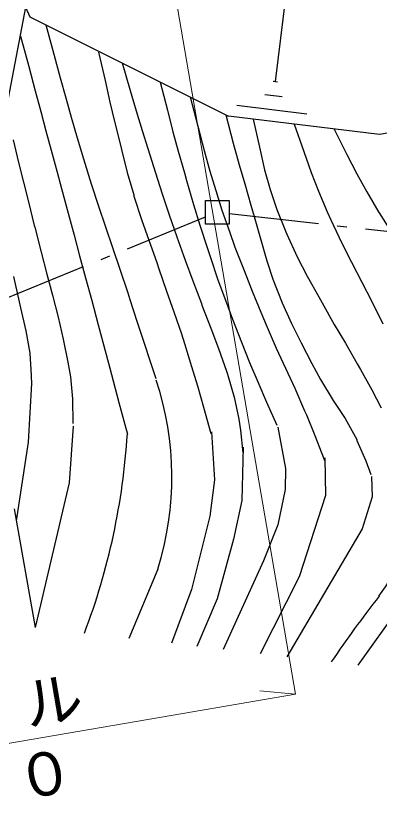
# Model space of a CAD drawing. Units: millimetres, scale not verified. Extents: x 40000 to 680000, y 20000 to 380000.
# Drawn here: x 476373 to 491767, y 240373 to 274508 of the extents above; entities that cross this region are included whole.
import ezdxf
from ezdxf.enums import TextEntityAlignment as Align

# ---------------------------------------------------------------- set-up
doc = ezdxf.new("R2010")
doc.units = ezdxf.units.MM
doc.header["$LTSCALE"] = 1000
for name, color, linetype, lineweight in [('M-BGD', 7, 'Continuous', 25), ('M-BMK-ROW', 30, 'Continuous', 25), ('M-STR-HTXT', 7, 'Continuous', 13)]:
    doc.layers.add(name, color=color, linetype=linetype, lineweight=lineweight)
doc.styles.add('ＭＳ ゴシック', font='')
doc.styles.get('ＭＳ ゴシック').set_extended_font_data('MS Gothic')

msp = doc.modelspace()

# ---------------------------------------------------------------- linework, layer by layer
at = {"layer": 'M-BGD'}
for p, q in [((541533, 278474), (491751, 269495)), ((541533, 278474), (491751, 269495)), ((487345, 271742), (487896, 276245)), ((487345, 271742), (487896, 276245)), ((476770, 274887), (474499, 263051)), ((476770, 274887), (474499, 263051)), ((476770, 274887), (476951, 274477)), ((476770, 274887), (476951, 274477)), ((476951, 274477), (485362, 270274)), ((476951, 274477), (485362, 270274)), ((477634, 274137), (477967, 272895)), ((477634, 274137), (477967, 272895)), ((476562, 273654), (476906, 272381)), ((476562, 273654), (476906, 272381)), ((477967, 272895), (478230, 271903)), ((477967, 272895), (478230, 271903)), ((479862, 272989), (480135, 271786)), ((479862, 272989), (480135, 271786)), ((480856, 272530), (481199, 271368)), ((480856, 272530), (481199, 271368)), ((476906, 272381), (477179, 271349)), ((476906, 272381), (477179, 271349)), ((478230, 271903), (478473, 271051)), ((478230, 271903), (478473, 271051)), ((480135, 271786), (480338, 270874)), ((480135, 271786), (480338, 270874)), ((482472, 271721), (482775, 270529)), ((482472, 271721), (482775, 270529)), ((487244, 271751), (487435, 271732)), ((487244, 271751), (487435, 271732)), ((477179, 271349), (477421, 270467)), ((477179, 271349), (477421, 270467)), ((478473, 271051), (478705, 270239)), ((478473, 271051), (478705, 270239)), ((481199, 271368), (481452, 270496)), ((481199, 271368), (481452, 270496)), ((483736, 271092), (484060, 269850)), ((483736, 271092), (484060, 269850)), ((486895, 271199), (487637, 271101)), ((486895, 271199), (487637, 271101)), ((480338, 270874), (480530, 270053)), ((480338, 270874), (480530, 270053)), ((485712, 270736), (488681, 270371)), ((485712, 270736), (488681, 270371)), ((477421, 270467), (477633, 269656)), ((477421, 270467), (477633, 269656)), ((481452, 270496), (481704, 269674)), ((481452, 270496), (481704, 269674)), ((482775, 270529), (483008, 269617)), ((482775, 270529), (483008, 269617)), ((478705, 270239), (478958, 269358)), ((478705, 270239), (478958, 269358)), ((480530, 270053), (480773, 269111)), ((480530, 270053), (480773, 269111)), ((485242, 270333), (485565, 269131)), ((485242, 270333), (485565, 269131)), ((491751, 269495), (485362, 270274)), ((491751, 269495), (485362, 270274)), ((486405, 270145), (486669, 268963)), ((486405, 270145), (486669, 268963)), ((481704, 269674), (481946, 268903)), ((481704, 269674), (481946, 268903)), ((484060, 269850), (484333, 268828)), ((484060, 269850), (484333, 268828)), ((488140, 269939), (488544, 268786)), ((488140, 269939), (488544, 268786)), ((489835, 269732), (490369, 268650)), ((489835, 269732), (490369, 268650)), ((477633, 269656), (477856, 268834)), ((477633, 269656), (477856, 268834)), ((478958, 269358), (479230, 268466)), ((478958, 269358), (479230, 268466)), ((483008, 269617), (483230, 268795)), ((483008, 269617), (483230, 268795)), ((476241, 269272), (476473, 268310)), ((476241, 269272), (476473, 268310)), ((480773, 269111), (480834, 268870)), ((480773, 269111), (480834, 268870)), ((485565, 269131), (485818, 268219)), ((485565, 269131), (485818, 268219)), ((477856, 268834), (478108, 267902)), ((477856, 268834), (478108, 267902)), ((480834, 268870), (481076, 267898)), ((480834, 268870), (481076, 267898)), ((481946, 268903), (482269, 267881)), ((481946, 268903), (482269, 267881)), ((483230, 268795), (483493, 267883)), ((483230, 268795), (483493, 267883)), ((484333, 268828), (484575, 267946)), ((484333, 268828), (484575, 267946)), ((486669, 268963), (486891, 268011)), ((486669, 268963), (486891, 268011)), ((488544, 268786), (488857, 267895)), ((488544, 268786), (488857, 267895)), ((490369, 268650), (490792, 267829)), ((490369, 268650), (490792, 267829)), ((476473, 268310), (476686, 267488)), ((476473, 268310), (476686, 267488)), ((479230, 268466), (479553, 267414)), ((479230, 268466), (479553, 267414)), ((485818, 268219), (486050, 267407)), ((485818, 268219), (486050, 267407)), ((486891, 268011), (487124, 267169)), ((486891, 268011), (487124, 267169)), ((478108, 267902), (478290, 267221)), ((478108, 267902), (478290, 267221)), ((481076, 267898), (481349, 266946)), ((481076, 267898), (481349, 266946)), ((482269, 267881), (482552, 266989)), ((482269, 267881), (482552, 266989)), ((483493, 267883), (483584, 267553)), ((483493, 267883), (483584, 267553)), ((484575, 267946), (484818, 267124)), ((484575, 267946), (484818, 267124)), ((488857, 267895), (489169, 267103)), ((488857, 267895), (489169, 267103)), ((490792, 267829), (491215, 267078)), ((490792, 267829), (491215, 267078)), ((476686, 267488), (476898, 266646)), ((476686, 267488), (476898, 266646)), ((479553, 267414), (479856, 266472)), ((479553, 267414), (479856, 266472)), ((483584, 267553), (483876, 266541)), ((483584, 267553), (483876, 266541)), ((486050, 267407), (486303, 266516)), ((486050, 267407), (486303, 266516)), ((478290, 267221), (478573, 266178)), ((478290, 267221), (478573, 266178)), ((481349, 266946), (481359, 266896)), ((481349, 266946), (481359, 266896)), ((482552, 266989), (482855, 266097)), ((482552, 266989), (482855, 266097)), ((484818, 267124), (485080, 266303)), ((484818, 267124), (485080, 266303)), ((487124, 267169), (487406, 266328)), ((487124, 267169), (487406, 266328)), ((489169, 267103), (489542, 266232)), ((489169, 267103), (489542, 266232)), ((491215, 267078), (491728, 266196)), ((491215, 267078), (491728, 266196)), ((476898, 266646), (477141, 265654)), ((476898, 266646), (477141, 265654)), ((481359, 266896), (481682, 265904)), ((481359, 266896), (481682, 265904)), ((479856, 266472), (480149, 265590)), ((479856, 266472), (480149, 265590)), ((483876, 266541), (484149, 265659)), ((483876, 266541), (484149, 265659)), ((485080, 266303), (485403, 265391)), ((485080, 266303), (485403, 265391)), ((486303, 266516), (486444, 266035)), ((486303, 266516), (486444, 266035)), ((487406, 266328), (487789, 265376)), ((487406, 266328), (487789, 265376)), ((478573, 266178), (478826, 265246)), ((478573, 266178), (478826, 265246)), ((482855, 266097), (483168, 265165)), ((482855, 266097), (483168, 265165)), ((486444, 266035), (486727, 265043)), ((486444, 266035), (486727, 265043)), ((489542, 266232), (489693, 265891)), ((489542, 266232), (489693, 265891)), ((491728, 266196), (491738, 266186)), ((491728, 266196), (491738, 266186)), ((491738, 266186), (492311, 265265)), ((491738, 266186), (492311, 265265)), ((477141, 265654), (477161, 265574)), ((477141, 265654), (477161, 265574)), ((477161, 265574), (477434, 264522)), ((477161, 265574), (477434, 264522)), ((480149, 265590), (480451, 264719)), ((480149, 265590), (480451, 264719)), ((481682, 265904), (481985, 265023)), ((481682, 265904), (481985, 265023)), ((484149, 265659), (484452, 264717)), ((484149, 265659), (484452, 264717)), ((489693, 265891), (490146, 264930)), ((489693, 265891), (490146, 264930)), ((478826, 265246), (479058, 264365)), ((478826, 265246), (479058, 264365)), ((485403, 265391), (485635, 264730)), ((485403, 265391), (485635, 264730)), ((487789, 265376), (487830, 265276)), ((487789, 265376), (487830, 265276)), ((487830, 265276), (488273, 264324)), ((487830, 265276), (488273, 264324)), ((481985, 265023), (482328, 264081)), ((481985, 265023), (482328, 264081)), ((483168, 265165), (483521, 264184)), ((483168, 265165), (483521, 264184)), ((486727, 265043), (486980, 264151)), ((486727, 265043), (486980, 264151)), ((490146, 264930), (490569, 264098)), ((490146, 264930), (490569, 264098)), ((480451, 264719), (480764, 263807)), ((480451, 264719), (480764, 263807)), ((484452, 264717), (484583, 264336)), ((484452, 264717), (484583, 264336)), ((485635, 264730), (486018, 263748)), ((485635, 264730), (486018, 263748)), ((477434, 264522), (477676, 263590)), ((477434, 264522), (477676, 263590)), ((479058, 264365), (479311, 263433)), ((479058, 264365), (479311, 263433)), ((484583, 264336), (484916, 263354)), ((484583, 264336), (484916, 263354)), ((488273, 264324), (488696, 263503)), ((488273, 264324), (488696, 263503)), ((482328, 264081), (482398, 263860)), ((482328, 264081), (482398, 263860)), ((483521, 264184), (483853, 263312)), ((483521, 264184), (483853, 263312)), ((486980, 264151), (487242, 263379)), ((486980, 264151), (487242, 263379)), ((490569, 264098), (491002, 263257)), ((490569, 264098), (491002, 263257)), ((477676, 263590), (477909, 262708)), ((477676, 263590), (477909, 262708)), ((480764, 263807), (481097, 262795)), ((480764, 263807), (481097, 262795)), ((482398, 263860), (482741, 262869)), ((482398, 263860), (482741, 262869)), ((486018, 263748), (486361, 262876)), ((486018, 263748), (486361, 262876)), ((476263, 263496), (476475, 262544)), ((476263, 263496), (476475, 262544)), ((479311, 263433), (479574, 262471)), ((479311, 263433), (479574, 262471)), ((483853, 263312), (484216, 262350)), ((483853, 263312), (484216, 262350)), ((484916, 263354), (485229, 262483)), ((484916, 263354), (485229, 262483)), ((487242, 263379), (487635, 262378)), ((487242, 263379), (487635, 262378)), ((488696, 263503), (489179, 262632)), ((488696, 263503), (489179, 262632)), ((491002, 263257), (491415, 262456)), ((491002, 263257), (491415, 262456)), ((482741, 262869), (483054, 261997)), ((482741, 262869), (483054, 261997)), ((486361, 262876), (486734, 261985)), ((486361, 262876), (486734, 261985)), ((476475, 262544), (476556, 262164)), ((476475, 262544), (476556, 262164)), ((477909, 262708), (478152, 261766)), ((477909, 262708), (478152, 261766)), ((481097, 262795), (481188, 262514)), ((481097, 262795), (481188, 262514)), ((481188, 262514), (481501, 261562)), ((481188, 262514), (481501, 261562)), ((489179, 262632), (489320, 262381)), ((489179, 262632), (489320, 262381)), ((476556, 262164), (476789, 261191)), ((476556, 262164), (476789, 261191)), ((479574, 262471), (479847, 261449)), ((479574, 262471), (479847, 261449)), ((484216, 262350), (484236, 262280)), ((484216, 262350), (484236, 262280)), ((484236, 262280), (484609, 261308)), ((484236, 262280), (484609, 261308)), ((485229, 262483), (485531, 261681)), ((485229, 262483), (485531, 261681)), ((487635, 262378), (488028, 261506)), ((487635, 262378), (488028, 261506)), ((489320, 262381), (489833, 261460)), ((489320, 262381), (489833, 261460)), ((491415, 262456), (491898, 261494)), ((491415, 262456), (491898, 261494)), ((483054, 261997), (483367, 261065)), ((483054, 261997), (483367, 261065)), ((486734, 261985), (486955, 261444)), ((486734, 261985), (486955, 261444)), ((478152, 261766), (478364, 260834)), ((478152, 261766), (478364, 260834)), ((481501, 261562), (481763, 260761)), ((481501, 261562), (481763, 260761)), ((485531, 261681), (485904, 260710)), ((485531, 261681), (485904, 260710)), ((488028, 261506), (488431, 260685)), ((488028, 261506), (488431, 260685)), ((476789, 261191), (476952, 260249)), ((476789, 261191), (476952, 260249)), ((479847, 261449), (480089, 260557)), ((479847, 261449), (480089, 260557)), ((484609, 261308), (484942, 260447)), ((484609, 261308), (484942, 260447)), ((486955, 261444), (487379, 260462)), ((486955, 261444), (487379, 260462)), ((489833, 261460), (490306, 260669)), ((489833, 261460), (490306, 260669)), ((478364, 260834), (478567, 259872)), ((478364, 260834), (478567, 259872)), ((483367, 261065), (483498, 260654)), ((483367, 261065), (483498, 260654)), ((480089, 260557), (480342, 259615)), ((480089, 260557), (480342, 259615)), ((481763, 260761), (482076, 259809)), ((481763, 260761), (482076, 259809)), ((483498, 260654), (483801, 259682)), ((483498, 260654), (483801, 259682)), ((485904, 260710), (486247, 259848)), ((485904, 260710), (486247, 259848)), ((487379, 260462), (487771, 259611)), ((487379, 260462), (487771, 259611)), ((488431, 260685), (488894, 259814)), ((488431, 260685), (488894, 259814)), ((490306, 260669), (490809, 259798)), ((490306, 260669), (490809, 259798)), ((476952, 260249), (477014, 259307)), ((476952, 260249), (477014, 259307)), ((484942, 260447), (485275, 259485)), ((484942, 260447), (485275, 259485)), ((478567, 259872), (478668, 259250)), ((478567, 259872), (478668, 259250)), ((482076, 259809), (482288, 259178)), ((482076, 259809), (482288, 259178)), ((486247, 259848), (486600, 259037)), ((486247, 259848), (486600, 259037)), ((488894, 259814), (489256, 259133)), ((488894, 259814), (489256, 259133)), ((490809, 259798), (490950, 259557)), ((490809, 259798), (490950, 259557)), ((480342, 259615), (480483, 259074)), ((480342, 259615), (480483, 259074)), ((483801, 259682), (484043, 258861)), ((483801, 259682), (484043, 258861)), ((485275, 259485), (485315, 259365)), ((485275, 259485), (485315, 259365)), ((487771, 259611), (488164, 258769)), ((487771, 259611), (488164, 258769)), ((490950, 259557), (491423, 258696)), ((490950, 259557), (491423, 258696)), ((477014, 259307), (477025, 258936)), ((477014, 259307), (477025, 258936)), ((478668, 259250), (478760, 258308)), ((478668, 259250), (478760, 258308)), ((485315, 259365), (485598, 258383)), ((485315, 259365), (485598, 258383)), ((489256, 259133), (489790, 258251)), ((489256, 259133), (489790, 258251)), ((477025, 258966), (476879, 256479)), ((477025, 258966), (476879, 256479)), ((480483, 259074), (480726, 258162)), ((480483, 259074), (480726, 258162)), ((484043, 258861), (484296, 257969)), ((484043, 258861), (484296, 257969)), ((486600, 259037), (486962, 258175)), ((486600, 259037), (486962, 258175)), ((488164, 258769), (488577, 257808)), ((488164, 258769), (488577, 257808)), ((491423, 258696), (491826, 257935)), ((491423, 258696), (491826, 257935)), ((478760, 258308), (478773, 257275)), ((478760, 258308), (478773, 257275)), ((480726, 258162), (480979, 257230)), ((480726, 258162), (480979, 257230)), ((485598, 258383), (485791, 257461)), ((485598, 258383), (485791, 257461)), ((486962, 258175), (487406, 257204)), ((486962, 258175), (487406, 257204)), ((489790, 258251), (490293, 257480)), ((489790, 258251), (490293, 257480)), ((484296, 257969), (484609, 256847)), ((484296, 257969), (484609, 256847)), ((488577, 257808), (488658, 257637)), ((488577, 257808), (488658, 257637)), ((485791, 257461), (485862, 256990)), ((485791, 257461), (485862, 256990)), ((488658, 257637), (489011, 256766)), ((488658, 257637), (489011, 256766)), ((490293, 257480), (490786, 256589)), ((490293, 257480), (490786, 256589)), ((478783, 257155), (478618, 254758)), ((478783, 257155), (478618, 254758)), ((480979, 257230), (481090, 256819)), ((480979, 257230), (481090, 256819)), ((487446, 257113), (487770, 255369)), ((487446, 257113), (487770, 255369)), ((484639, 256917), (484764, 254882)), ((484639, 256917), (484764, 254882)), ((485862, 256990), (485974, 256027)), ((485862, 256990), (485974, 256027)), ((489011, 256766), (489384, 255814)), ((489011, 256766), (489384, 255814)), ((476879, 256479), (476375, 253149)), ((476879, 256479), (476375, 253149)), ((490786, 256589), (490796, 256549)), ((490786, 256589), (490796, 256549)), ((490796, 256549), (491169, 255698)), ((490796, 256549), (491169, 255698)), ((485984, 256268), (485928, 254012)), ((485984, 256268), (485928, 254012)), ((489384, 255814), (489444, 255674)), ((489384, 255814), (489444, 255674)), ((489434, 255824), (489467, 254220)), ((489434, 255824), (489467, 254220)), ((491169, 255698), (491380, 255116)), ((491169, 255698), (491380, 255116)), ((487770, 255369), (487762, 254477)), ((487770, 255369), (487762, 254477)), ((491411, 255026), (491443, 254174)), ((491411, 255026), (491443, 254174)), ((478618, 254758), (477177, 248639)), ((478618, 254758), (477177, 248639)), ((484764, 254882), (484576, 253357)), ((484764, 254882), (484576, 253357)), ((487762, 254477), (487445, 252982)), ((487762, 254477), (487445, 252982)), ((485928, 254012), (485571, 252377)), ((485928, 254012), (485571, 252377)), ((489467, 254220), (488352, 250779)), ((489467, 254220), (488352, 250779)), ((491443, 254174), (491014, 252810)), ((491443, 254174), (491014, 252810)), ((476284, 253661), (477177, 248639)), ((476284, 253661), (477177, 248639)), ((484576, 253357), (483801, 250248)), ((484576, 253357), (483801, 250248)), ((487445, 252982), (486846, 251467)), ((487445, 252982), (486846, 251467)), ((491014, 252810), (487827, 247399)), ((491014, 252810), (487827, 247399)), ((485571, 252377), (484885, 249859)), ((485571, 252377), (484885, 249859)), ((494265, 251874), (490836, 247044)), ((494265, 251874), (490836, 247044)), ((486846, 251467), (485130, 247714)), ((486846, 251467), (485130, 247714)), ((482375, 251107), (481148, 248176)), ((482375, 251107), (481148, 248176)), ((488352, 250779), (486694, 247527)), ((488352, 250779), (486694, 247527)), ((483801, 250248), (482953, 247970)), ((483801, 250248), (482953, 247970)), ((484885, 249859), (484017, 247842)), ((484885, 249859), (484017, 247842))]:
    msp.add_line(p, q, dxfattribs=at)
for centre, radius, start, end in [((470055, 255011), 12914, 342.4386, 18.5061), ((470055, 255011), 12914, 342.4386, 18.5061), ((452300, 258623), 28836, 339.2308, 356.4515), ((452300, 258623), 28836, 339.2308, 356.4515), ((486711, 253923), 6387, 321.7659, 28.3297), ((486711, 253923), 6387, 321.7659, 28.3297), ((530689, 219506), 49450, 141.9696, 145.9635), ((530689, 219506), 49450, 141.9696, 145.9635)]:
    msp.add_arc(centre, radius, start, end, dxfattribs=at)
at = {"layer": 'M-BMK-ROW'}
for p, q in [((484387, 266712), (485390, 266714)), ((484387, 266712), (485390, 266714)), ((484390, 265709), (484387, 266712)), ((484390, 265709), (484387, 266712)), ((485390, 266714), (485392, 265712)), ((485390, 266714), (485392, 265712)), ((481083, 264664), (484389, 266010)), ((481083, 264664), (484389, 266010)), ((485391, 266153), (489171, 265728)), ((485391, 266153), (489171, 265728)), ((485392, 265712), (484390, 265709)), ((485392, 265712), (484390, 265709)), ((489966, 265639), (490364, 265594)), ((489966, 265639), (490364, 265594)), ((491159, 265505), (494939, 265080)), ((491159, 265505), (494939, 265080)), ((479971, 264211), (480342, 264362)), ((479971, 264211), (480342, 264362)), ((475924, 262563), (479230, 263910)), ((475924, 262563), (479230, 263910))]:
    msp.add_line(p, q, dxfattribs=at)
at = {"layer": 'M-STR-HTXT'}
for p in [(483014, 275964), (483014, 275964), (456400, 240373), (456400, 240373), (486688, 245962), (486688, 245962)]:
    msp.add_line(p, (488192, 245825), dxfattribs=at)

# ---------------------------------------------------------------- texts
at = {"layer": 'M-STR-HTXT', "style": 'ＭＳ ゴシック'}
for s, p in [('ル', (476946, 243896)), ('ル', (476946, 243896)), ('０', (476602, 240787)), ('０', (476602, 240787))]:
    msp.add_text(s, height=1833, rotation=9.733, dxfattribs=at).set_placement(p, align=Align.BOTTOM_LEFT)

doc.saveas('drawing.dxf')
